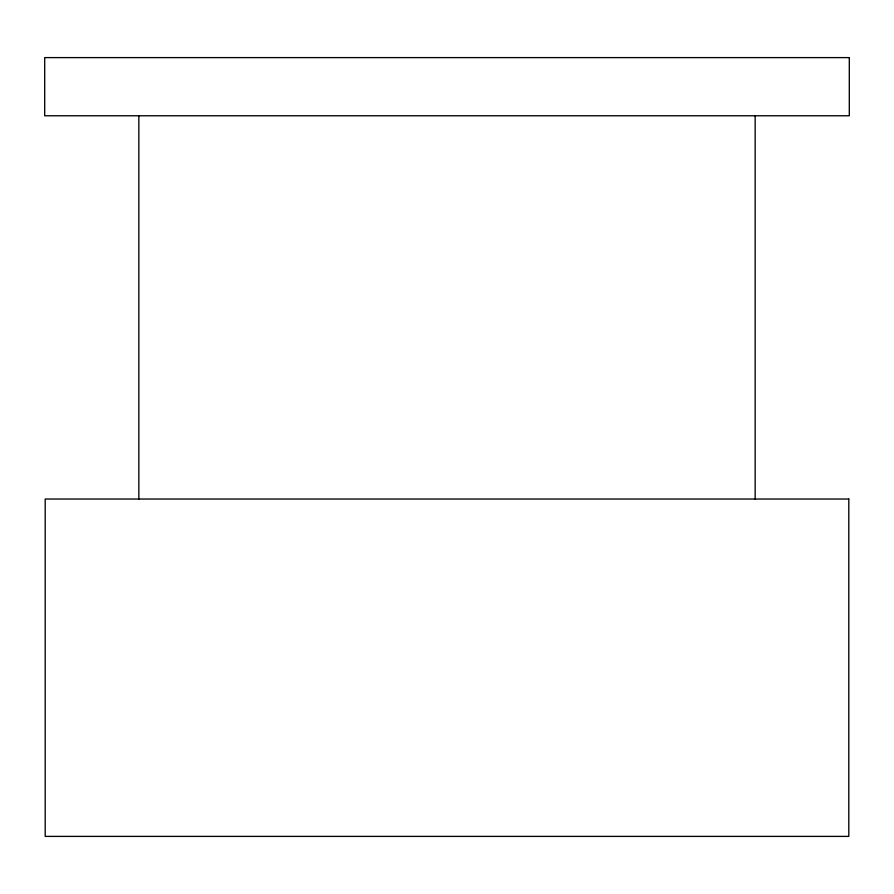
<?xml version="1.0" encoding="UTF-8"?>
<svg xmlns="http://www.w3.org/2000/svg" width="894" height="894" viewBox="0 0 894 894"><rect width="100%" height="100%" fill="white"/><g stroke="black" fill="none" stroke-linecap="round" stroke-linejoin="round"><path stroke-width="1.34" d="M755.162 115.773L755.162 499.031M138.838 115.773L138.838 499.031M849.3 57.607L44.7 57.607L44.7 115.773L849.3 115.773L849.3 57.607M848.797 499.031L45.203 499.031L45.203 836.393L848.797 836.393L848.797 499.031"/></g></svg>
